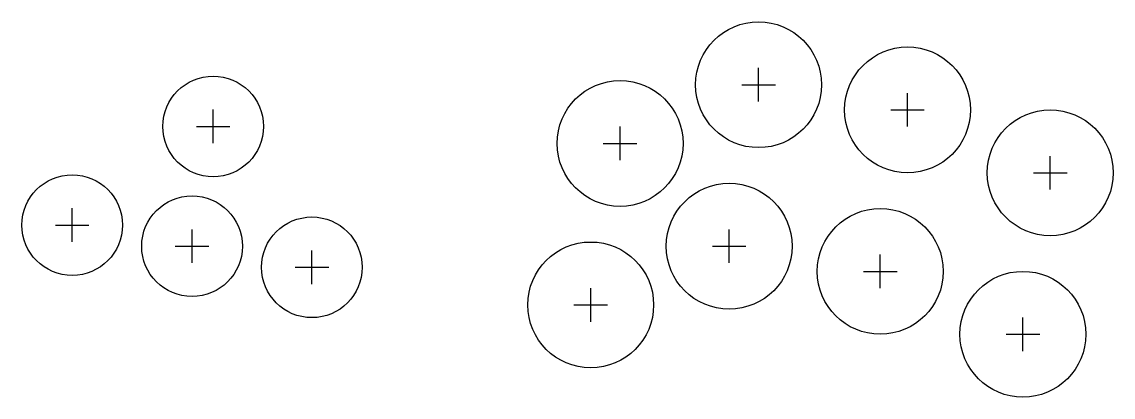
# Model space of a CAD drawing. Header units: millimetres. Extents: x -41 to 220, y -36 to 54.
import ezdxf

# ---------------------------------------------------------------- set-up
doc = ezdxf.new("R2010")
doc.units = ezdxf.units.MM
for name, color, linetype in [('BUTTONS_24', 1, 'Continuous'), ('BUTTONS_30', 5, 'Continuous'), ('REFERENCE', 8, 'Continuous')]:
    doc.layers.add(name, color=color, linetype=linetype)

msp = doc.modelspace()

# ---------------------------------------------------------------- linework, layer by layer
at = {"layer": 'BUTTONS_24'}
for centre in [(5.0358, 28.5594), (-28.5594, 5.0358), (0, 0), (28.5594, -5.0358)]:
    msp.add_circle(centre, 12, dxfattribs=at)
at = {"layer": 'BUTTONS_30'}
for centre in [(135, 38.5), (170.5, 32.5), (102, 24.5), (204.5, 17.5), (128, 0), (164, -6), (95, -14), (198, -21)]:
    msp.add_circle(centre, 15, dxfattribs=at)
at = {"layer": 'REFERENCE'}
for p, q in [((135, 34.5), (135, 42.5)), ((131, 38.5), (139, 38.5)), ((170.5, 28.5), (170.5, 36.5)), ((5.0358, 24.5594), (5.0358, 32.5594)), ((166.5, 32.5), (174.5, 32.5)), ((1.0358, 28.5594), (9.0358, 28.5594)), ((102, 20.5), (102, 28.5)), ((98, 24.5), (106, 24.5)), ((204.5, 13.5), (204.5, 21.5)), ((200.5, 17.5), (208.5, 17.5)), ((-28.5594, 1.0358), (-28.5594, 9.0358)), ((-32.5594, 5.0358), (-24.5594, 5.0358)), ((0, -4), (0, 4)), ((128, -4), (128, 4)), ((-4, 0), (4, 0)), ((124, 0), (132, 0)), ((28.5594, -9.0358), (28.5594, -1.0358)), ((164, -10), (164, -2)), ((24.5594, -5.0358), (32.5594, -5.0358)), ((160, -6), (168, -6)), ((95, -18), (95, -10)), ((91, -14), (99, -14)), ((198, -25), (198, -17)), ((194, -21), (202, -21))]:
    msp.add_line(p, q, dxfattribs=at)

doc.saveas('drawing.dxf')
